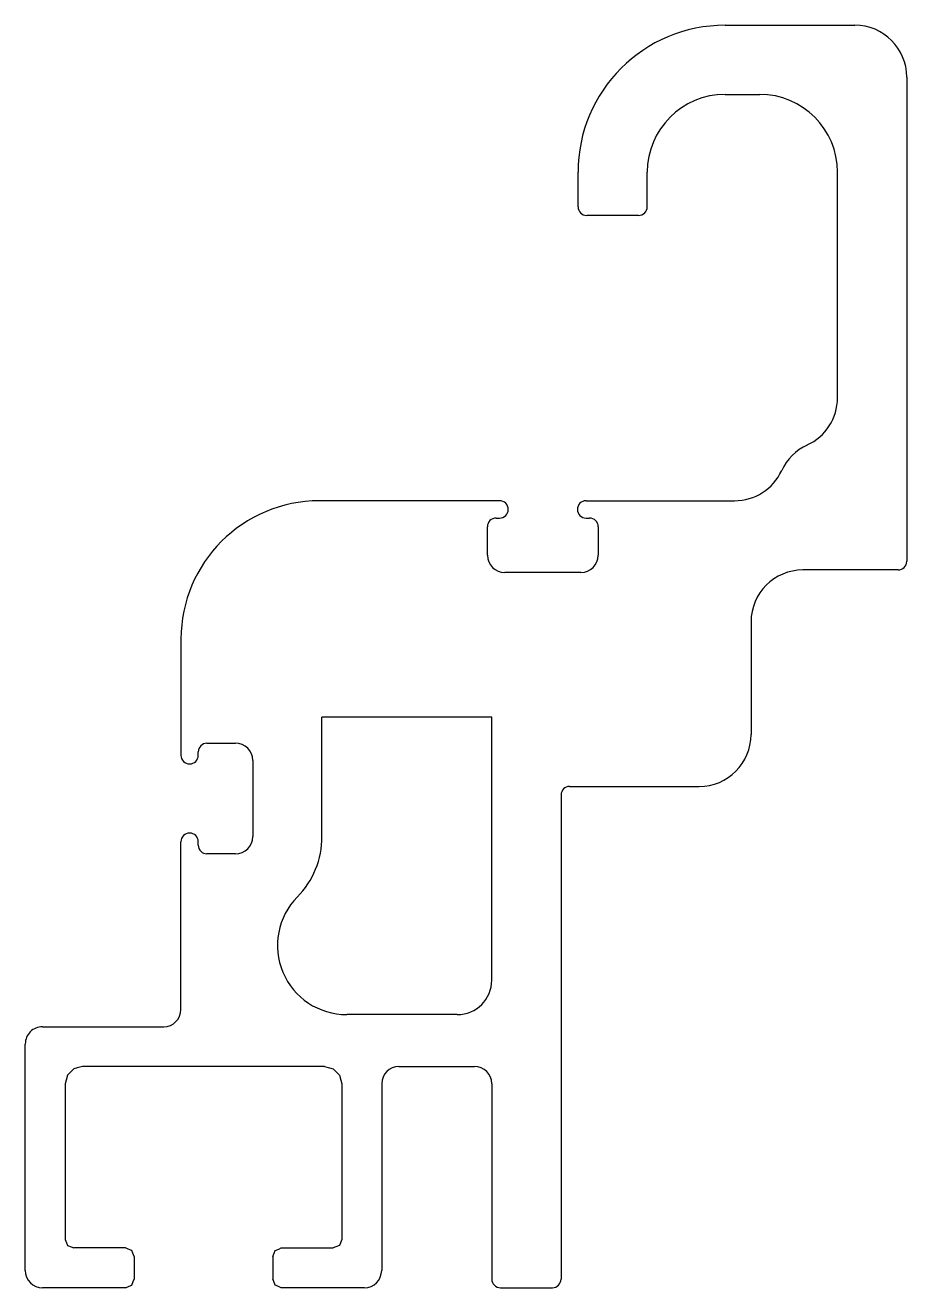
# Model space of a CAD drawing. Extents: x 2914.2 to 2965.2, y 111.5 to 184.5.
import ezdxf

# ---------------------------------------------------------------- set-up
doc = ezdxf.new("R2010")
doc.units = 0
doc.header["$LTSCALE"] = 15
doc.layers.get('0').update_dxf_attribs({"linetype": 'CONTINUOUS'})

msp = doc.modelspace()

# ---------------------------------------------------------------- linework, layer by layer
for p, q in [((2954.7, 184.545), (2962.2, 184.545)), ((2965.2, 181.545), (2965.2, 153.538)), ((2954.7, 180.545), (2956.7, 180.545)), ((2946.2, 174.045), (2946.2, 176.045)), ((2950.2, 174.045), (2950.2, 176.045)), ((2961.2, 162.993), (2961.2, 176.045)), ((2949.7, 173.545), (2946.7, 173.545)), ((2941.665, 157.038), (2931.25, 157.038)), ((2946.665, 157.038), (2955.245, 157.038)), ((2941.465, 156.038), (2941.665, 156.038)), ((2946.665, 156.038), (2946.865, 156.038)), ((2940.965, 153.888), (2940.965, 155.538)), ((2947.365, 155.538), (2947.365, 153.888)), ((2946.365, 152.888), (2941.965, 152.888)), ((2964.7, 153.038), (2959.2, 153.038)), ((2956.2, 150.038), (2956.2, 143.517)), ((2923.25, 149.038), (2923.25, 142.317)), ((2931.4, 137.617), (2931.4, 144.517)), ((2941.216, 144.517), (2931.4, 144.517)), ((2941.216, 129.317), (2941.216, 144.517)), ((2924.25, 142.317), (2924.25, 142.517)), ((2924.75, 143.017), (2926.4, 143.017)), ((2927.4, 142.017), (2927.4, 137.617)), ((2945.716, 140.517), (2953.2, 140.517)), ((2945.216, 140.017), (2945.216, 112.018)), ((2923.25, 127.617), (2923.25, 137.317)), ((2924.25, 137.117), (2924.25, 137.317)), ((2926.4, 136.617), (2924.75, 136.617)), ((2939.216, 127.317), (2932.827, 127.317)), ((2915.249, 126.617), (2922.25, 126.617)), ((2914.25, 118.487), (2914.249, 125.617)), ((2917.049, 124.183), (2916.836, 123.969)), ((2917.258, 124.238), (2917.049, 124.183)), ((2917.549, 124.317), (2917.258, 124.238)), ((2921.567, 124.317), (2917.549, 124.317)), ((2931.55, 124.317), (2921.567, 124.317)), ((2931.55, 124.317), (2931.842, 124.238)), ((2931.842, 124.238), (2932.05, 124.183)), ((2932.05, 124.183), (2932.263, 123.969)), ((2935.85, 124.317), (2940.216, 124.317)), ((2916.605, 123.525), (2916.549, 123.317)), ((2916.683, 123.817), (2916.605, 123.525)), ((2916.836, 123.969), (2916.683, 123.817)), ((2932.263, 123.969), (2932.416, 123.817)), ((2932.416, 123.817), (2932.494, 123.525)), ((2932.494, 123.525), (2932.55, 123.317)), ((2916.549, 123.317), (2916.55, 118.487)), ((2932.55, 123.317), (2932.55, 118.487)), ((2934.85, 123.317), (2934.85, 118.487)), ((2941.216, 123.317), (2941.216, 112.018)), ((2914.25, 112.518), (2914.25, 118.487)), ((2916.55, 118.487), (2916.55, 114.318)), ((2932.55, 118.487), (2932.55, 114.318)), ((2934.85, 118.487), (2934.85, 112.518)), ((2916.55, 114.318), (2916.635, 114.112)), ((2916.635, 114.112), (2916.696, 113.965)), ((2916.696, 113.965), (2916.902, 113.879)), ((2932.403, 113.965), (2932.197, 113.879)), ((2932.464, 114.112), (2932.403, 113.965)), ((2932.55, 114.318), (2932.464, 114.112)), ((2916.902, 113.879), (2917.05, 113.818)), ((2918.718, 113.818), (2917.05, 113.818)), ((2920.05, 113.818), (2918.718, 113.818)), ((2920.197, 113.757), (2920.05, 113.818)), ((2920.403, 113.672), (2920.197, 113.757)), ((2920.464, 113.524), (2920.403, 113.672)), ((2920.55, 113.318), (2920.464, 113.524)), ((2920.55, 113.318), (2920.55, 112.56)), ((2928.55, 113.318), (2928.635, 113.524)), ((2928.55, 113.318), (2928.55, 112.56)), ((2928.635, 113.524), (2928.696, 113.672)), ((2928.696, 113.672), (2928.902, 113.757)), ((2928.902, 113.757), (2929.05, 113.818)), ((2929.05, 113.818), (2930.382, 113.818)), ((2930.382, 113.818), (2932.05, 113.818)), ((2932.197, 113.879), (2932.05, 113.818)), ((2920.55, 112.56), (2920.55, 112.018)), ((2928.55, 112.56), (2928.55, 112.018)), ((2920.403, 111.665), (2920.489, 111.871)), ((2920.489, 111.871), (2920.55, 112.018)), ((2928.611, 111.871), (2928.55, 112.018)), ((2928.696, 111.665), (2928.611, 111.871)), ((2920.05, 111.518), (2915.25, 111.518)), ((2920.05, 111.518), (2920.256, 111.604)), ((2920.256, 111.604), (2920.403, 111.665)), ((2928.844, 111.604), (2928.696, 111.665)), ((2929.05, 111.518), (2928.844, 111.604)), ((2933.85, 111.518), (2929.05, 111.518)), ((2941.716, 111.518), (2944.716, 111.518))]:
    msp.add_line(p, q)
for centre, radius, start, end in [((2954.7, 176.045), 8.5, 90, 180), ((2962.2, 181.545), 3, 0, 90), ((2954.7, 176.045), 4.5, 90, 180), ((2956.7, 176.045), 4.5, 0, 90), ((2946.7, 174.045), 0.5, 180, 270), ((2949.7, 174.045), 0.5, 270, 0), ((2958.2, 162.993), 3, 294.62432, 0), ((2960.7, 157.538), 3, 114.62432, 155.37568), ((2955.245, 160.038), 3, 270, 335.37568), ((2931.25, 149.038), 8, 90, 180), ((2941.665, 156.538), 0.5, 270, 90), ((2946.665, 156.538), 0.5, 90, 270), ((2941.465, 155.538), 0.5, 90, 180), ((2946.865, 155.538), 0.5, 0, 90), ((2941.965, 153.888), 1, 180, 270), ((2946.365, 153.888), 1, 270, 0), ((2964.7, 153.538), 0.5, 270, 0), ((2959.2, 150.038), 3, 90, 180), ((2953.2, 143.517), 3, 270, 0), ((2924.75, 142.517), 0.5, 90, 180), ((2926.4, 142.017), 1, 0, 90), ((2923.75, 142.317), 0.5, 180, 0), ((2945.716, 140.017), 0.5, 90, 180), ((2923.75, 137.317), 0.5, 0, 180), ((2926.4, 137.617), 1, 270, 0), ((2926.4, 137.617), 5, 315.573, 0), ((2924.75, 137.117), 0.5, 180, 270), ((2932.827, 131.317), 4, 135.573, 270), ((2939.216, 129.317), 2, 270, 0), ((2922.25, 127.617), 1, 270, 0), ((2915.249, 125.617), 1, 90, 180.0021), ((2935.85, 123.317), 1, 90, 179.9976), ((2940.216, 123.317), 1, 0, 90), ((2915.25, 112.518), 1, 180.00209, 270), ((2933.85, 112.518), 1, 270, 359.99791), ((2941.716, 112.018), 0.5, 180, 270), ((2944.716, 112.018), 0.5, 270, 0)]:
    msp.add_arc(centre, radius, start, end)

doc.saveas('drawing.dxf')
